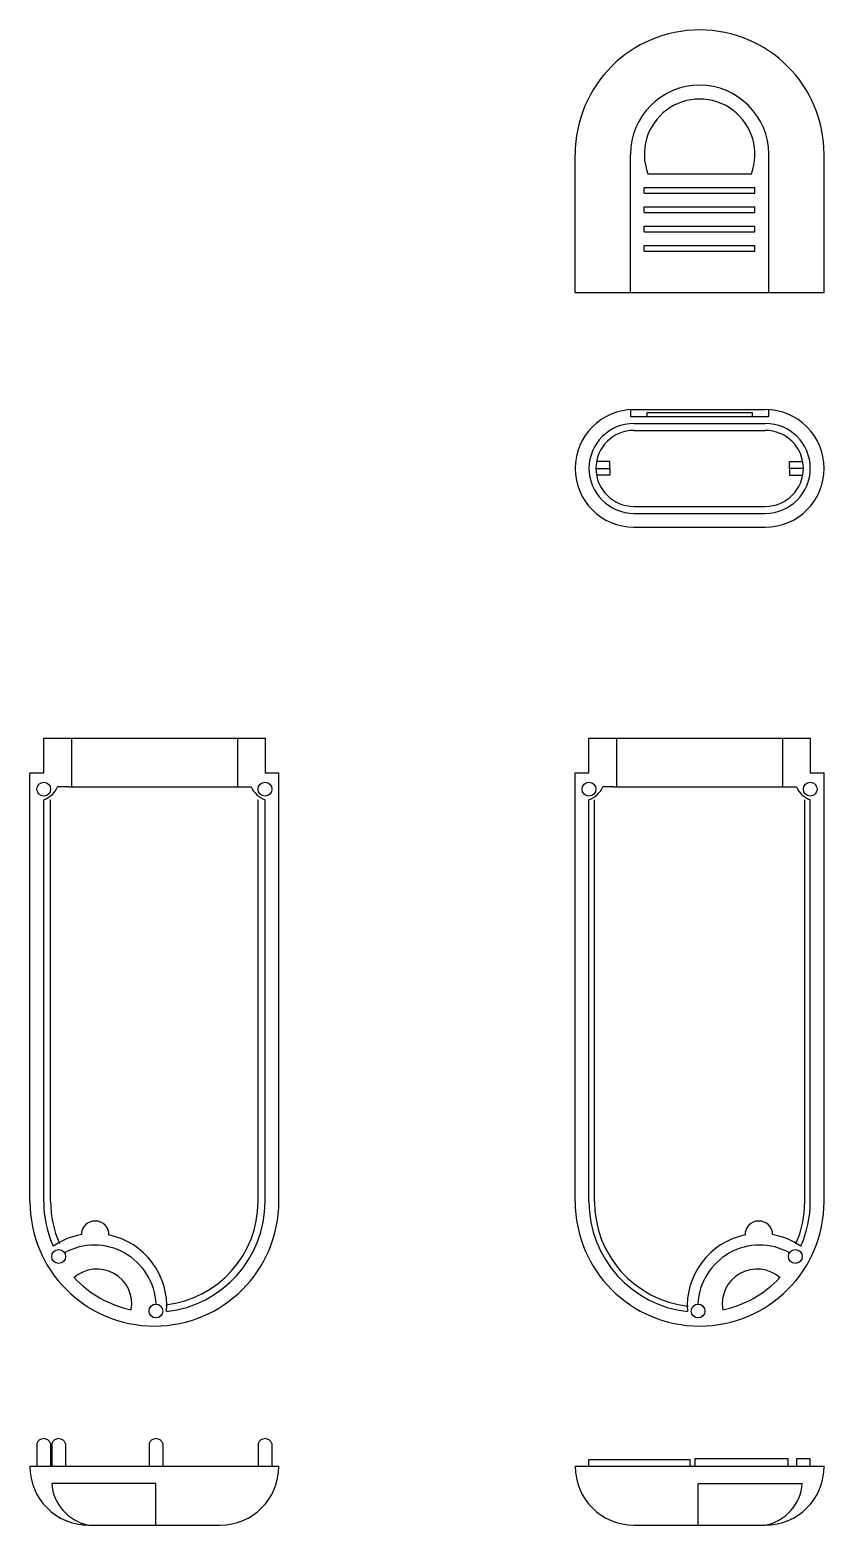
# Model space of a CAD drawing. Extents: x 746 to 803, y 413 to 521.
import ezdxf

# ---------------------------------------------------------------- set-up
doc = ezdxf.new("R2010")
doc.units = 0
for name, color, linetype in [('Shape', 7, 'CONTINUOUS'), ('Shape001', 7, 'CONTINUOUS'), ('Shape002', 7, 'CONTINUOUS'), ('Shape003', 7, 'CONTINUOUS'), ('Shape004', 7, 'CONTINUOUS'), ('Shape005', 7, 'CONTINUOUS'), ('Shape006', 7, 'CONTINUOUS'), ('Shape007', 7, 'CONTINUOUS'), ('Shape008', 7, 'CONTINUOUS'), ('Shape009', 7, 'CONTINUOUS'), ('Shape010', 7, 'CONTINUOUS'), ('Shape011', 7, 'CONTINUOUS'), ('Shape012', 7, 'CONTINUOUS'), ('Shape013', 7, 'CONTINUOUS'), ('Shape014', 7, 'CONTINUOUS'), ('Shape015', 7, 'CONTINUOUS'), ('Shape016', 7, 'CONTINUOUS'), ('Shape017', 7, 'CONTINUOUS'), ('Shape018', 7, 'CONTINUOUS'), ('Shape019', 7, 'CONTINUOUS'), ('Shape020', 7, 'CONTINUOUS'), ('Shape021', 7, 'CONTINUOUS'), ('Shape022', 7, 'CONTINUOUS'), ('Shape023', 7, 'CONTINUOUS'), ('Shape024', 7, 'CONTINUOUS'), ('Shape025', 7, 'CONTINUOUS'), ('Shape026', 7, 'CONTINUOUS'), ('Shape027', 7, 'CONTINUOUS'), ('Shape028', 7, 'CONTINUOUS'), ('Shape029', 7, 'CONTINUOUS'), ('Shape030', 7, 'CONTINUOUS'), ('Shape031', 7, 'CONTINUOUS'), ('Shape032', 7, 'CONTINUOUS'), ('Shape033', 7, 'CONTINUOUS'), ('Shape034', 7, 'CONTINUOUS'), ('Shape035', 7, 'CONTINUOUS'), ('Shape036', 7, 'CONTINUOUS'), ('Shape037', 7, 'CONTINUOUS'), ('Shape038', 7, 'CONTINUOUS'), ('Shape039', 7, 'CONTINUOUS'), ('Shape040', 7, 'CONTINUOUS'), ('Shape041', 7, 'CONTINUOUS'), ('Shape042', 7, 'CONTINUOUS'), ('Shape043', 7, 'CONTINUOUS'), ('Shape044', 7, 'CONTINUOUS'), ('Shape045', 7, 'CONTINUOUS'), ('Shape046', 7, 'CONTINUOUS'), ('Shape047', 7, 'CONTINUOUS'), ('Shape048', 7, 'CONTINUOUS'), ('Shape049', 7, 'CONTINUOUS'), ('Shape050', 7, 'CONTINUOUS'), ('Shape051', 7, 'CONTINUOUS'), ('Shape052', 7, 'CONTINUOUS'), ('Shape053', 7, 'CONTINUOUS'), ('Shape054', 7, 'CONTINUOUS'), ('Shape055', 7, 'CONTINUOUS'), ('Shape056', 7, 'CONTINUOUS'), ('Shape057', 7, 'CONTINUOUS'), ('Shape058', 7, 'CONTINUOUS'), ('Shape059', 7, 'CONTINUOUS'), ('Shape060', 7, 'CONTINUOUS'), ('Shape061', 7, 'CONTINUOUS'), ('Shape062', 7, 'CONTINUOUS'), ('Shape063', 7, 'CONTINUOUS'), ('Shape064', 7, 'CONTINUOUS'), ('Shape065', 7, 'CONTINUOUS'), ('Shape066', 7, 'CONTINUOUS'), ('Shape067', 7, 'CONTINUOUS'), ('Shape068', 7, 'CONTINUOUS'), ('Shape069', 7, 'CONTINUOUS'), ('Shape070', 7, 'CONTINUOUS'), ('Shape071', 7, 'CONTINUOUS'), ('Shape072', 7, 'CONTINUOUS'), ('Shape073', 7, 'CONTINUOUS'), ('Shape074', 7, 'CONTINUOUS'), ('Shape075', 7, 'CONTINUOUS'), ('Shape076', 7, 'CONTINUOUS'), ('Shape077', 7, 'CONTINUOUS'), ('Shape078', 7, 'CONTINUOUS'), ('Shape079', 7, 'CONTINUOUS'), ('Shape080', 7, 'CONTINUOUS'), ('Shape081', 7, 'CONTINUOUS'), ('Shape082', 7, 'CONTINUOUS'), ('Shape083', 7, 'CONTINUOUS'), ('Shape084', 7, 'CONTINUOUS'), ('Shape085', 7, 'CONTINUOUS'), ('Shape086', 7, 'CONTINUOUS'), ('Shape087', 7, 'CONTINUOUS'), ('Shape088', 7, 'CONTINUOUS'), ('Shape089', 7, 'CONTINUOUS'), ('Shape090', 7, 'CONTINUOUS'), ('Shape091', 7, 'CONTINUOUS'), ('Shape092', 7, 'CONTINUOUS'), ('Shape093', 7, 'CONTINUOUS'), ('Shape094', 7, 'CONTINUOUS'), ('Shape095', 7, 'CONTINUOUS'), ('Shape096', 7, 'CONTINUOUS'), ('Shape097', 7, 'CONTINUOUS'), ('Shape098', 7, 'CONTINUOUS'), ('Shape099', 7, 'CONTINUOUS'), ('Shape100', 7, 'CONTINUOUS'), ('Shape101', 7, 'CONTINUOUS'), ('Shape102', 7, 'CONTINUOUS'), ('Shape103', 7, 'CONTINUOUS'), ('Shape104', 7, 'CONTINUOUS'), ('Shape105', 7, 'CONTINUOUS'), ('Shape106', 7, 'CONTINUOUS'), ('Shape107', 7, 'CONTINUOUS'), ('Shape108', 7, 'CONTINUOUS'), ('Shape109', 7, 'CONTINUOUS'), ('Shape110', 7, 'CONTINUOUS'), ('Shape111', 7, 'CONTINUOUS'), ('Shape112', 7, 'CONTINUOUS'), ('Shape113', 7, 'CONTINUOUS'), ('Shape114', 7, 'CONTINUOUS'), ('Shape115', 7, 'CONTINUOUS'), ('Shape116', 7, 'CONTINUOUS'), ('Shape117', 7, 'CONTINUOUS'), ('Shape118', 7, 'CONTINUOUS'), ('Shape119', 7, 'CONTINUOUS'), ('Shape120', 7, 'CONTINUOUS'), ('Shape121', 7, 'CONTINUOUS'), ('Shape122', 7, 'CONTINUOUS'), ('Shape123', 7, 'CONTINUOUS'), ('Shape124', 7, 'CONTINUOUS'), ('Shape125', 7, 'CONTINUOUS'), ('Shape126', 7, 'CONTINUOUS'), ('Shape127', 7, 'CONTINUOUS'), ('Shape128', 7, 'CONTINUOUS'), ('Shape129', 7, 'CONTINUOUS'), ('Shape130', 7, 'CONTINUOUS'), ('Shape131', 7, 'CONTINUOUS'), ('Shape132', 7, 'CONTINUOUS'), ('Shape133', 7, 'CONTINUOUS'), ('Shape134', 7, 'CONTINUOUS'), ('Shape135', 7, 'CONTINUOUS'), ('Shape136', 7, 'CONTINUOUS'), ('Shape137', 7, 'CONTINUOUS'), ('Shape138', 7, 'CONTINUOUS'), ('Shape139', 7, 'CONTINUOUS'), ('Shape140', 7, 'CONTINUOUS'), ('Shape141', 7, 'CONTINUOUS'), ('Shape142', 7, 'CONTINUOUS'), ('Shape143', 7, 'CONTINUOUS'), ('Shape144', 7, 'CONTINUOUS'), ('Shape145', 7, 'CONTINUOUS'), ('Shape146', 7, 'CONTINUOUS'), ('Shape147', 7, 'CONTINUOUS'), ('Shape148', 7, 'CONTINUOUS'), ('Shape149', 7, 'CONTINUOUS'), ('Shape150', 7, 'CONTINUOUS'), ('Shape151', 7, 'CONTINUOUS'), ('Shape152', 7, 'CONTINUOUS'), ('Shape153', 7, 'CONTINUOUS'), ('Shape154', 7, 'CONTINUOUS')]:
    doc.layers.add(name, color=color, linetype=linetype)

msp = doc.modelspace()

# ---------------------------------------------------------------- linework, layer by layer
at = {"layer": 'Shape'}
msp.add_arc((754.858, 436.58), 9, 180, 0, dxfattribs=at)
at = {"layer": 'Shape001'}
msp.add_line((763.858, 436.58), (763.858, 467.58), dxfattribs=at)
at = {"layer": 'Shape002'}
msp.add_line((745.858, 436.58), (745.858, 467.58), dxfattribs=at)
at = {"layer": 'Shape003'}
msp.add_arc((754.858, 436.58), 8, 180, -156.203, dxfattribs=at)
at = {"layer": 'Shape004'}
msp.add_line((762.858, 436.58), (762.858, 465.64), dxfattribs=at)
at = {"layer": 'Shape005'}
msp.add_line((746.858, 436.58), (746.858, 465.64), dxfattribs=at)
at = {"layer": 'Shape006'}
msp.add_line((745.858, 467.58), (746.858, 467.58), dxfattribs=at)
at = {"layer": 'Shape007'}
msp.add_line((746.858, 467.58), (746.858, 470.08), dxfattribs=at)
at = {"layer": 'Shape008'}
msp.add_line((746.858, 470.08), (762.858, 470.08), dxfattribs=at)
at = {"layer": 'Shape009'}
msp.add_line((762.858, 470.08), (762.858, 467.58), dxfattribs=at)
at = {"layer": 'Shape010'}
msp.add_line((762.858, 467.58), (763.858, 467.58), dxfattribs=at)
at = {"layer": 'Shape011'}
msp.add_line((748.858, 470.08), (748.858, 466.58), dxfattribs=at)
at = {"layer": 'Shape012'}
msp.add_line((748.658, 466.58), (761.058, 466.58), dxfattribs=at)
at = {"layer": 'Shape013'}
msp.add_line((760.858, 470.08), (760.858, 466.58), dxfattribs=at)
at = {"layer": 'Shape014'}
msp.add_line((748.658, 466.58), (747.858, 466.58), dxfattribs=at)
at = {"layer": 'Shape015'}
msp.add_arc((746.302, 467.234), 1.688, -70.7595, -22.8108, dxfattribs=at)
at = {"layer": 'Shape016'}
msp.add_circle((746.858, 466.404), 0.5, dxfattribs=at)
at = {"layer": 'Shape017'}
msp.add_arc((763.415, 467.234), 1.688, -157.189, -109.24, dxfattribs=at)
at = {"layer": 'Shape018'}
msp.add_circle((762.858, 466.404), 0.5, dxfattribs=at)
at = {"layer": 'Shape019'}
msp.add_line((761.058, 466.58), (761.858, 466.58), dxfattribs=at)
at = {"layer": 'Shape020'}
msp.add_arc((750.508, 429.028), 5.246, -4.36727, 78.2391, dxfattribs=at)
at = {"layer": 'Shape021'}
msp.add_arc((750.523, 428.976), 4.459, 2.4379, 119.019, dxfattribs=at)
at = {"layer": 'Shape022'}
msp.add_arc((750.706, 429.184), 2.516, -9.78811, 131.604, dxfattribs=at)
at = {"layer": 'Shape023'}
msp.add_circle((747.937, 432.609), 0.5, dxfattribs=at)
at = {"layer": 'Shape024'}
msp.add_circle((754.972, 428.666), 0.5, dxfattribs=at)
at = {"layer": 'Shape025'}
msp.add_arc((750.577, 434.175), 1, -0.67587, 179.134, dxfattribs=at)
at = {"layer": 'Shape026'}
msp.add_arc((750.508, 429.028), 5.246, 100.219, 124.479, dxfattribs=at)
at = {"layer": 'Shape027'}
msp.add_arc((754.858, 436.58), 8, -136.557, -102.07, dxfattribs=at)
at = {"layer": 'Shape028'}
msp.add_arc((754.858, 436.58), 8, -83.6852, 0, dxfattribs=at)
at = {"layer": 'Shape029'}
msp.add_line((747.358, 436.58), (747.358, 465.64), dxfattribs=at)
at = {"layer": 'Shape030'}
msp.add_arc((754.858, 436.58), 7.5, 180, -156.203, dxfattribs=at)
at = {"layer": 'Shape031'}
msp.add_line((762.358, 436.58), (762.358, 465.64), dxfattribs=at)
at = {"layer": 'Shape032'}
msp.add_arc((754.858, 436.58), 7.5, -83.6852, 0, dxfattribs=at)
at = {"layer": 'Shape033'}
msp.add_arc((794.286, 436.58), 9, 180, 0, dxfattribs=at)
at = {"layer": 'Shape034'}
msp.add_line((803.286, 436.58), (803.286, 467.58), dxfattribs=at)
at = {"layer": 'Shape035'}
msp.add_line((785.286, 436.58), (785.286, 467.58), dxfattribs=at)
at = {"layer": 'Shape036'}
msp.add_line((802.286, 436.58), (802.286, 465.64), dxfattribs=at)
at = {"layer": 'Shape037'}
msp.add_line((786.286, 436.58), (786.286, 465.64), dxfattribs=at)
at = {"layer": 'Shape038'}
msp.add_line((785.286, 467.58), (786.286, 467.58), dxfattribs=at)
at = {"layer": 'Shape039'}
msp.add_line((786.286, 467.58), (786.286, 470.08), dxfattribs=at)
at = {"layer": 'Shape040'}
msp.add_line((786.286, 470.08), (802.286, 470.08), dxfattribs=at)
at = {"layer": 'Shape041'}
msp.add_line((802.286, 470.08), (802.286, 467.58), dxfattribs=at)
at = {"layer": 'Shape042'}
msp.add_line((802.286, 467.58), (803.286, 467.58), dxfattribs=at)
at = {"layer": 'Shape043'}
msp.add_line((788.286, 470.08), (788.286, 466.58), dxfattribs=at)
at = {"layer": 'Shape044'}
msp.add_line((788.086, 466.58), (800.486, 466.58), dxfattribs=at)
at = {"layer": 'Shape045'}
msp.add_line((800.286, 470.08), (800.286, 466.58), dxfattribs=at)
at = {"layer": 'Shape046'}
msp.add_line((788.086, 466.58), (787.286, 466.58), dxfattribs=at)
at = {"layer": 'Shape047'}
msp.add_arc((785.729, 467.234), 1.688, -70.7595, -22.8108, dxfattribs=at)
at = {"layer": 'Shape048'}
msp.add_circle((786.286, 466.404), 0.5, dxfattribs=at)
at = {"layer": 'Shape049'}
msp.add_arc((802.842, 467.234), 1.688, -157.189, -109.24, dxfattribs=at)
at = {"layer": 'Shape050'}
msp.add_circle((802.286, 466.404), 0.5, dxfattribs=at)
at = {"layer": 'Shape051'}
msp.add_line((800.486, 466.58), (801.286, 466.58), dxfattribs=at)
at = {"layer": 'Shape052'}
msp.add_arc((798.636, 429.028), 5.246, 101.761, -175.633, dxfattribs=at)
at = {"layer": 'Shape053'}
msp.add_arc((798.636, 429.028), 5.246, 55.5211, 79.7807, dxfattribs=at)
at = {"layer": 'Shape054'}
msp.add_arc((798.621, 428.976), 4.459, 60.9812, 177.562, dxfattribs=at)
at = {"layer": 'Shape055'}
msp.add_arc((798.438, 429.184), 2.516, 48.3955, -170.212, dxfattribs=at)
at = {"layer": 'Shape056'}
msp.add_circle((801.207, 432.609), 0.5, dxfattribs=at)
at = {"layer": 'Shape057'}
msp.add_circle((794.172, 428.666), 0.5, dxfattribs=at)
at = {"layer": 'Shape058'}
msp.add_arc((798.567, 434.175), 1, 0.86573, -179.324, dxfattribs=at)
at = {"layer": 'Shape059'}
msp.add_arc((794.286, 436.58), 8, 180, -96.3148, dxfattribs=at)
at = {"layer": 'Shape060'}
msp.add_arc((794.286, 436.58), 8, -23.7969, 0, dxfattribs=at)
at = {"layer": 'Shape061'}
msp.add_arc((794.286, 436.58), 8, -77.9303, -43.4429, dxfattribs=at)
at = {"layer": 'Shape062'}
msp.add_line((786.686, 436.58), (786.686, 465.64), dxfattribs=at)
at = {"layer": 'Shape063'}
msp.add_arc((794.286, 436.58), 7.6, 180, -96.3148, dxfattribs=at)
at = {"layer": 'Shape064'}
msp.add_line((801.886, 436.58), (801.886, 465.64), dxfattribs=at)
at = {"layer": 'Shape065'}
msp.add_arc((794.286, 436.58), 7.6, -23.7969, 0, dxfattribs=at)
at = {"layer": 'Shape066'}
msp.add_line((745.858, 417.436), (763.858, 417.436), dxfattribs=at)
at = {"layer": 'Shape067'}
msp.add_arc((759.608, 417.436), 4.25, -90, 0, dxfattribs=at)
at = {"layer": 'Shape068'}
msp.add_arc((750.108, 417.436), 4.25, 180, -90, dxfattribs=at)
at = {"layer": 'Shape069'}
msp.add_line((750.108, 413.186), (759.608, 413.186), dxfattribs=at)
at = {"layer": 'Shape070'}
msp.add_line((747.358, 419.087), (747.358, 417.436), dxfattribs=at)
at = {"layer": 'Shape071'}
msp.add_line((746.358, 419.087), (746.358, 417.436), dxfattribs=at)
at = {"layer": 'Shape072'}
msp.add_line((763.358, 419.087), (763.358, 417.436), dxfattribs=at)
at = {"layer": 'Shape073'}
msp.add_line((762.358, 419.087), (762.358, 417.436), dxfattribs=at)
at = {"layer": 'Shape074'}
msp.add_line((755.472, 419.087), (755.472, 417.436), dxfattribs=at)
at = {"layer": 'Shape075'}
msp.add_line((754.472, 419.087), (754.472, 417.436), dxfattribs=at)
at = {"layer": 'Shape076'}
msp.add_line((754.972, 413.186), (754.972, 416.186), dxfattribs=at)
at = {"layer": 'Shape077'}
msp.add_line((748.437, 419.087), (748.437, 417.436), dxfattribs=at)
at = {"layer": 'Shape078'}
msp.add_line((747.437, 419.087), (747.437, 417.436), dxfattribs=at)
at = {"layer": 'Shape079'}
msp.add_line((754.972, 416.186), (747.437, 416.186), dxfattribs=at)
at = {"layer": 'Shape080'}
msp.add_arc((750.712, 416.413), 3.283, -176.036, -100.6, dxfattribs=at)
at = {"layer": 'Shape081'}
msp.add_arc((746.858, 418.903), 0.533, 20.1988, 159.801, dxfattribs=at)
at = {"layer": 'Shape082'}
msp.add_arc((747.937, 418.903), 0.533, 20.1988, 159.801, dxfattribs=at)
at = {"layer": 'Shape083'}
msp.add_arc((754.972, 418.903), 0.533, 20.1988, 159.801, dxfattribs=at)
at = {"layer": 'Shape084'}
msp.add_arc((762.858, 418.903), 0.533, 20.1988, 159.801, dxfattribs=at)
at = {"layer": 'Shape085'}
msp.add_line((785.286, 417.436), (803.286, 417.436), dxfattribs=at)
at = {"layer": 'Shape086'}
msp.add_arc((799.036, 417.436), 4.25, -90, 0, dxfattribs=at)
at = {"layer": 'Shape087'}
msp.add_arc((789.536, 417.436), 4.25, 180, -90, dxfattribs=at)
at = {"layer": 'Shape088'}
msp.add_line((789.536, 413.186), (799.036, 413.186), dxfattribs=at)
at = {"layer": 'Shape089'}
msp.add_line((794.172, 413.186), (794.172, 416.186), dxfattribs=at)
at = {"layer": 'Shape090'}
msp.add_line((794.172, 416.186), (801.707, 416.186), dxfattribs=at)
at = {"layer": 'Shape091'}
msp.add_arc((798.432, 416.413), 3.283, -79.4, -3.96399, dxfattribs=at)
at = {"layer": 'Shape092'}
msp.add_line((786.286, 417.436), (786.286, 417.936), dxfattribs=at)
at = {"layer": 'Shape093'}
msp.add_line((786.286, 417.936), (793.57, 417.936), dxfattribs=at)
at = {"layer": 'Shape094'}
msp.add_line((793.57, 417.936), (793.57, 417.436), dxfattribs=at)
at = {"layer": 'Shape095'}
msp.add_line((802.286, 417.471), (802.286, 417.971), dxfattribs=at)
at = {"layer": 'Shape096'}
msp.add_line((802.286, 417.971), (801.286, 417.971), dxfattribs=at)
at = {"layer": 'Shape097'}
msp.add_line((801.286, 417.971), (801.286, 417.436), dxfattribs=at)
at = {"layer": 'Shape098'}
msp.add_line((800.685, 417.436), (800.685, 417.971), dxfattribs=at)
at = {"layer": 'Shape099'}
msp.add_line((800.685, 417.971), (793.933, 417.971), dxfattribs=at)
at = {"layer": 'Shape100'}
msp.add_line((793.933, 417.971), (793.933, 417.436), dxfattribs=at)
at = {"layer": 'Shape101'}
msp.add_arc((789.536, 489.599), 4.25, 90, -90, dxfattribs=at)
at = {"layer": 'Shape102'}
msp.add_arc((799.036, 489.599), 4.25, -90, 90, dxfattribs=at)
at = {"layer": 'Shape103'}
msp.add_line((789.536, 485.349), (799.036, 485.349), dxfattribs=at)
at = {"layer": 'Shape104'}
msp.add_line((789.536, 493.849), (799.036, 493.849), dxfattribs=at)
at = {"layer": 'Shape105'}
msp.add_arc((799.036, 489.599), 3.25, -90, 90, dxfattribs=at)
at = {"layer": 'Shape106'}
msp.add_line((789.536, 492.849), (799.036, 492.849), dxfattribs=at)
at = {"layer": 'Shape107'}
msp.add_arc((789.536, 489.599), 3.25, 90, -90, dxfattribs=at)
at = {"layer": 'Shape108'}
msp.add_line((789.536, 486.349), (799.036, 486.349), dxfattribs=at)
at = {"layer": 'Shape109'}
msp.add_line((789.286, 493.849), (789.536, 493.849), dxfattribs=at)
at = {"layer": 'Shape110'}
msp.add_line((789.286, 493.849), (789.286, 493.349), dxfattribs=at)
at = {"layer": 'Shape111'}
msp.add_line((789.286, 493.349), (799.286, 493.349), dxfattribs=at)
at = {"layer": 'Shape112'}
msp.add_line((799.286, 493.349), (799.286, 493.841), dxfattribs=at)
at = {"layer": 'Shape113'}
msp.add_arc((799.036, 489.599), 2.75, -90, 90, dxfattribs=at)
at = {"layer": 'Shape114'}
msp.add_line((789.536, 492.349), (799.036, 492.349), dxfattribs=at)
at = {"layer": 'Shape115'}
msp.add_arc((789.536, 489.599), 2.75, 90, -90, dxfattribs=at)
at = {"layer": 'Shape116'}
msp.add_line((789.536, 486.849), (799.036, 486.849), dxfattribs=at)
at = {"layer": 'Shape117'}
msp.add_line((801.786, 489.599), (800.786, 489.599), dxfattribs=at)
at = {"layer": 'Shape118'}
msp.add_line((800.786, 489.599), (800.786, 490.099), dxfattribs=at)
at = {"layer": 'Shape119'}
msp.add_line((800.786, 490.099), (801.74, 490.099), dxfattribs=at)
at = {"layer": 'Shape120'}
msp.add_line((800.786, 489.599), (800.786, 489.099), dxfattribs=at)
at = {"layer": 'Shape121'}
msp.add_line((800.786, 489.099), (801.74, 489.099), dxfattribs=at)
at = {"layer": 'Shape122'}
msp.add_line((786.786, 489.599), (787.786, 489.599), dxfattribs=at)
at = {"layer": 'Shape123'}
msp.add_line((787.786, 489.599), (787.786, 490.099), dxfattribs=at)
at = {"layer": 'Shape124'}
msp.add_line((787.786, 490.099), (786.832, 490.099), dxfattribs=at)
at = {"layer": 'Shape125'}
msp.add_line((787.786, 489.599), (787.786, 489.099), dxfattribs=at)
at = {"layer": 'Shape126'}
msp.add_line((787.786, 489.099), (786.832, 489.099), dxfattribs=at)
at = {"layer": 'Shape127'}
msp.add_line((790.486, 493.349), (790.486, 493.649), dxfattribs=at)
at = {"layer": 'Shape128'}
msp.add_line((790.486, 493.649), (798.086, 493.649), dxfattribs=at)
at = {"layer": 'Shape129'}
msp.add_line((798.086, 493.649), (798.086, 493.349), dxfattribs=at)
at = {"layer": 'Shape130'}
msp.add_arc((794.286, 512.307), 9, 0, 180, dxfattribs=at)
at = {"layer": 'Shape131'}
msp.add_line((803.286, 502.307), (803.286, 512.307), dxfattribs=at)
at = {"layer": 'Shape132'}
msp.add_line((785.286, 502.307), (785.286, 512.307), dxfattribs=at)
at = {"layer": 'Shape133'}
msp.add_line((785.286, 502.307), (803.286, 502.307), dxfattribs=at)
at = {"layer": 'Shape134'}
msp.add_arc((794.286, 512.307), 5, 0, 180, dxfattribs=at)
at = {"layer": 'Shape135'}
msp.add_line((799.286, 502.307), (799.286, 512.307), dxfattribs=at)
at = {"layer": 'Shape136'}
msp.add_line((789.286, 502.307), (789.286, 512.307), dxfattribs=at)
at = {"layer": 'Shape137'}
msp.add_line((790.286, 505.307), (798.286, 505.307), dxfattribs=at)
at = {"layer": 'Shape138'}
msp.add_line((790.286, 505.707), (798.286, 505.707), dxfattribs=at)
at = {"layer": 'Shape139'}
msp.add_line((790.286, 506.707), (798.286, 506.707), dxfattribs=at)
at = {"layer": 'Shape140'}
msp.add_line((790.286, 507.107), (798.286, 507.107), dxfattribs=at)
at = {"layer": 'Shape141'}
msp.add_line((790.286, 508.107), (798.286, 508.107), dxfattribs=at)
at = {"layer": 'Shape142'}
msp.add_line((790.286, 508.507), (798.286, 508.507), dxfattribs=at)
at = {"layer": 'Shape143'}
msp.add_line((790.286, 509.507), (798.286, 509.507), dxfattribs=at)
at = {"layer": 'Shape144'}
msp.add_line((790.286, 505.307), (790.286, 505.707), dxfattribs=at)
at = {"layer": 'Shape145'}
msp.add_line((798.286, 505.307), (798.286, 505.707), dxfattribs=at)
at = {"layer": 'Shape146'}
msp.add_line((790.286, 509.907), (798.286, 509.907), dxfattribs=at)
at = {"layer": 'Shape147'}
msp.add_line((790.539, 510.907), (798.033, 510.907), dxfattribs=at)
at = {"layer": 'Shape148'}
msp.add_line((790.286, 506.707), (790.286, 507.107), dxfattribs=at)
at = {"layer": 'Shape149'}
msp.add_line((790.286, 508.107), (790.286, 508.507), dxfattribs=at)
at = {"layer": 'Shape150'}
msp.add_line((790.286, 509.507), (790.286, 509.907), dxfattribs=at)
at = {"layer": 'Shape151'}
msp.add_line((798.286, 506.707), (798.286, 507.107), dxfattribs=at)
at = {"layer": 'Shape152'}
msp.add_line((798.286, 508.107), (798.286, 508.507), dxfattribs=at)
at = {"layer": 'Shape153'}
msp.add_line((798.286, 509.507), (798.286, 509.907), dxfattribs=at)
at = {"layer": 'Shape154'}
msp.add_arc((794.286, 512.307), 4, -20.4873, -159.513, dxfattribs=at)

doc.saveas('drawing.dxf')
